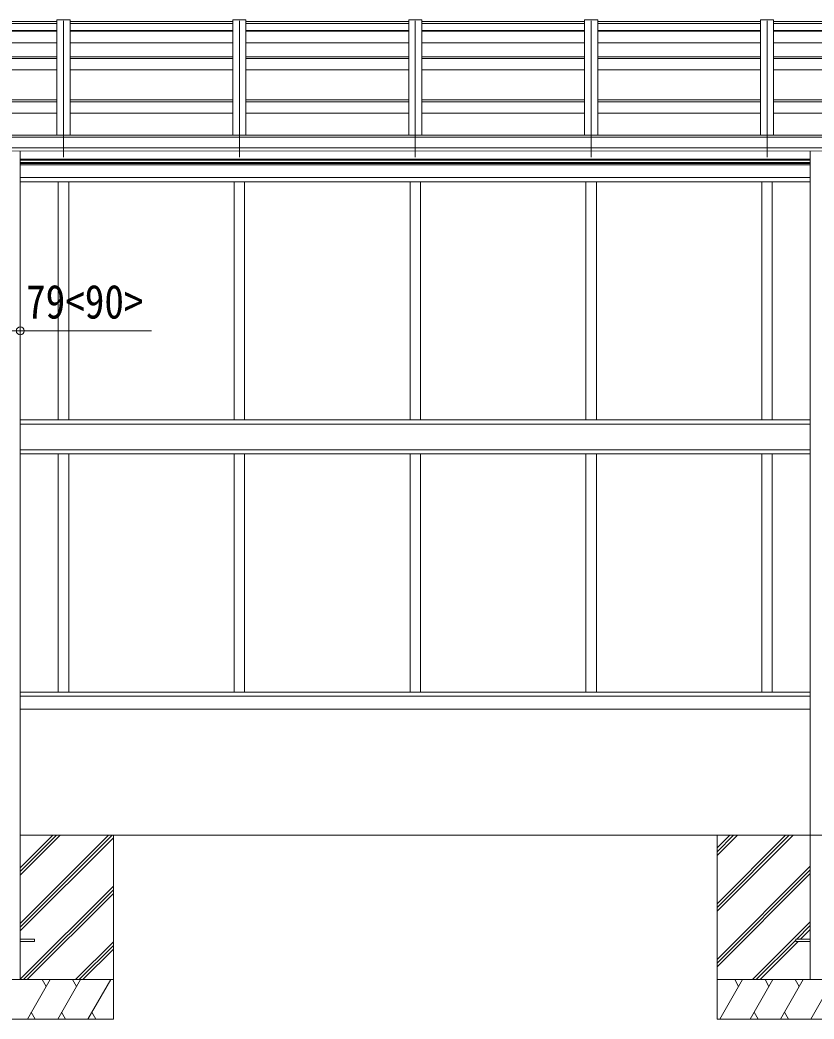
# Model space of a CAD drawing. Units: millimetres at full size, sheet at 1:30; details may follow other scales. Extents: x -8385 to 8479, y -5853 to 5787.
# Drawn here: x 2625 to 5650, y -1963 to 1842 of the extents above; entities that cross this region are included whole.
import ezdxf
from ezdxf.enums import TextEntityAlignment as Align

# ---------------------------------------------------------------- set-up
doc = ezdxf.new("R2010")
doc.units = ezdxf.units.MM
doc.header["$LTSCALE"] = 30
doc.header["$PDMODE"] = 32
doc.header["$PDSIZE"] = 30
for name, color, linetype, lineweight in [('0-0_0', 7, 'Continuous', 9), ('0-1_本体', 4, 'Continuous', 9), ('0-2_部品', 7, 'Continuous', 9), ('0-8_PARTS2', 2, 'Continuous', 9), ('0-A_寸法', 6, 'Continuous', 9), ('1-1_GLASS', 4, 'Continuous', 9)]:
    doc.layers.add(name, color=color, linetype=linetype, lineweight=lineweight)
doc.styles.add('ＭＳ ゴシック', font='')
doc.styles.get('ＭＳ ゴシック').set_extended_font_data('MS Gothic')

msp = doc.modelspace()

# ---------------------------------------------------------------- linework, layer by layer
at = {"layer": '0-0_0'}
for p, q in [((2626.58, -1599.42), (2962.61, -1263.4)), ((2626.58, -1613.56), (2976.75, -1263.4)), ((2626.58, -1415.58), (2778.76, -1263.4)), ((2626.58, -1401.43), (2764.62, -1263.4)), ((2626.58, -1387.29), (2750.48, -1263.4)), ((2626.58, -1263.4), (6929.75, -1263.4)), ((2626.58, -1627.71), (2981.38, -1272.91)), ((2981.38, -1263.4), (2981.38, -1963.4)), ((5281.38, -1311.99), (5329.98, -1263.4)), ((5281.38, -1326.14), (5344.12, -1263.4)), ((5281.38, -1340.28), (5358.26, -1263.4)), ((5281.38, -1552.41), (5570.39, -1263.4)), ((5281.38, -1538.27), (5556.25, -1263.4)), ((5281.38, -1524.12), (5542.11, -1263.4)), ((5281.38, -1263.4), (5281.38, -1963.4)), ((5281.38, -1736.26), (5636.18, -1381.46)), ((5281.38, -1750.4), (5636.18, -1395.6)), ((5281.38, -1764.54), (5636.18, -1409.74)), ((2626.58, -1811.55), (2981.38, -1456.76)), ((2638.88, -1813.4), (2981.38, -1470.9)), ((2653.02, -1813.4), (2981.38, -1485.04)), ((5416.37, -1813.4), (5636.18, -1593.59)), ((5585.02, -1658.89), (5636.18, -1607.73)), ((5599.17, -1658.89), (5636.18, -1621.87)), ((2836.87, -1813.4), (2981.38, -1668.89)), ((5430.51, -1813.4), (5581.38, -1662.53)), ((5444.66, -1813.4), (5590.17, -1667.89)), ((2851.01, -1813.4), (2981.38, -1683.03)), ((2865.16, -1813.4), (2981.38, -1697.17)), ((2981.38, -1813.4), (2181.38, -1813.4)), ((2653.55, -1963.4), (2740.15, -1813.4)), ((2725.15, -1839.38), (2710.15, -1813.4)), ((2769.02, -1963.4), (2855.62, -1813.4)), ((2825.62, -1813.4), (2840.62, -1839.38)), ((2884.49, -1963.4), (2971.09, -1813.4)), ((6081.38, -1813.4), (5281.38, -1813.4)), ((5291.67, -1963.4), (5378.27, -1813.4)), ((5363.27, -1839.38), (5348.27, -1813.4)), ((5407.14, -1963.4), (5493.74, -1813.4)), ((5478.74, -1839.38), (5463.74, -1813.4)), ((5522.61, -1963.4), (5609.21, -1813.4)), ((5594.21, -1839.38), (5579.21, -1813.4)), ((5638.08, -1963.4), (5724.68, -1813.4)), ((2668.55, -1937.42), (2683.55, -1963.4)), ((2784.02, -1937.42), (2799.02, -1963.4)), ((2899.49, -1937.42), (2914.49, -1963.4)), ((5422.14, -1937.42), (5437.14, -1963.4)), ((5537.61, -1937.42), (5552.61, -1963.4)), ((2181.38, -1963.4), (2981.38, -1963.4)), ((5281.38, -1963.4), (6081.38, -1963.4))]:
    msp.add_line(p, q, dxfattribs=at)
at = {"layer": '0-1_本体'}
for p, q in [((2146.38, 1828.81), (2766.38, 1828.81)), ((2766.38, 1841.81), (2766.38, 1402.52)), ((2816.38, 1841.81), (2766.38, 1841.81)), ((2816.38, 1841.81), (2816.38, 1402.52)), ((2816.38, 1828.81), (3436.38, 1828.81)), ((3436.38, 1841.81), (3436.38, 1402.52)), ((3486.38, 1841.81), (3436.38, 1841.81)), ((3486.38, 1841.81), (3486.38, 1402.52)), ((3486.38, 1828.81), (4106.38, 1828.81)), ((4106.38, 1841.81), (4106.38, 1402.52)), ((4156.38, 1841.81), (4106.38, 1841.81)), ((4156.38, 1841.81), (4156.38, 1402.52)), ((4156.38, 1828.81), (4776.38, 1828.81)), ((4776.38, 1841.81), (4776.38, 1402.52)), ((4826.38, 1841.81), (4776.38, 1841.81)), ((4826.38, 1841.81), (4826.38, 1402.52)), ((4826.38, 1828.81), (5446.38, 1828.81)), ((5446.38, 1841.81), (5446.38, 1402.52)), ((5496.38, 1841.81), (5446.38, 1841.81)), ((5496.38, 1841.81), (5496.38, 1402.52)), ((5496.38, 1828.81), (6116.38, 1828.81)), ((2146.38, 1802.1), (2766.38, 1802.1)), ((2146.38, 1799.52), (2766.38, 1799.52)), ((2816.38, 1802.1), (3436.38, 1802.1)), ((2816.38, 1799.52), (3436.38, 1799.52)), ((3486.38, 1802.1), (4106.38, 1802.1)), ((3486.38, 1799.52), (4106.38, 1799.52)), ((4156.38, 1802.1), (4776.38, 1802.1)), ((4156.38, 1799.52), (4776.38, 1799.52)), ((4826.38, 1802.1), (5446.38, 1802.1)), ((4826.38, 1799.52), (5446.38, 1799.52)), ((5496.38, 1802.1), (6116.38, 1802.1)), ((5496.38, 1799.52), (6116.38, 1799.52)), ((2146.38, 1754.78), (2766.38, 1754.78)), ((2816.38, 1754.78), (3436.38, 1754.78)), ((3486.38, 1754.78), (4106.38, 1754.78)), ((4156.38, 1754.78), (4776.38, 1754.78)), ((4826.38, 1754.78), (5446.38, 1754.78)), ((5496.38, 1754.78), (6116.38, 1754.78)), ((2146.38, 1701.05), (2766.38, 1701.05)), ((2146.38, 1695.48), (2766.38, 1695.48)), ((2816.38, 1701.05), (3436.38, 1701.05)), ((2816.38, 1695.48), (3436.38, 1695.48)), ((3486.38, 1701.05), (4106.38, 1701.05)), ((3486.38, 1695.48), (4106.38, 1695.48)), ((4156.38, 1701.05), (4776.38, 1701.05)), ((4156.38, 1695.48), (4776.38, 1695.48)), ((4826.38, 1701.05), (5446.38, 1701.05)), ((4826.38, 1695.48), (5446.38, 1695.48)), ((5496.38, 1701.05), (6116.38, 1701.05)), ((5496.38, 1695.48), (6116.38, 1695.48)), ((2146.38, 1651.48), (2766.38, 1651.48)), ((2816.38, 1651.48), (3436.38, 1651.48)), ((3486.38, 1651.48), (4106.38, 1651.48)), ((4156.38, 1651.48), (4776.38, 1651.48)), ((4826.38, 1651.48), (5446.38, 1651.48)), ((5496.38, 1651.48), (6116.38, 1651.48)), ((2146.38, 1537.4), (2766.38, 1537.4)), ((2146.38, 1530.6), (2766.38, 1530.6)), ((2816.38, 1537.4), (3436.38, 1537.4)), ((2816.38, 1530.6), (3436.38, 1530.6)), ((3486.38, 1537.4), (4106.38, 1537.4)), ((3486.38, 1530.6), (4106.38, 1530.6)), ((4156.38, 1537.4), (4776.38, 1537.4)), ((4156.38, 1530.6), (4776.38, 1530.6)), ((4826.38, 1537.4), (5446.38, 1537.4)), ((4826.38, 1530.6), (5446.38, 1530.6)), ((5496.38, 1537.4), (6116.38, 1537.4)), ((5496.38, 1530.6), (6116.38, 1530.6)), ((2146.38, 1487.05), (2766.38, 1487.05)), ((2816.38, 1487.05), (3436.38, 1487.05)), ((3486.38, 1487.05), (4106.38, 1487.05)), ((4156.38, 1487.05), (4776.38, 1487.05)), ((4826.38, 1487.05), (5446.38, 1487.05)), ((5496.38, 1487.05), (6116.38, 1487.05)), ((6804.88, 1395.81), (1457.88, 1395.81)), ((6781.38, 1402.52), (1481.38, 1402.52)), ((1457.88, 1354.59), (6804.88, 1354.59)), ((6804.88, 1342.74), (1457.88, 1342.82)), ((2626.58, 1342.65), (2626.58, -1813.42)), ((5636.18, 1342.65), (5636.18, -1813.42))]:
    msp.add_line(p, q, dxfattribs=at)
at = {"layer": '0-2_部品'}
for p, q in [((2766.18, 1835.74), (2146.18, 1835.74)), ((3436.18, 1835.74), (2816.18, 1835.74)), ((4106.18, 1835.74), (3486.18, 1835.74)), ((4776.18, 1835.74), (4156.18, 1835.74)), ((5446.18, 1835.74), (4826.18, 1835.74)), ((6116.18, 1835.74), (5496.18, 1835.74))]:
    msp.add_line(p, q, dxfattribs=at)
at = {"layer": '0-2_部品', "color": 4}
for p, q in [((2626.18, -1658.89), (2681.18, -1658.89)), ((2626.18, -1667.89), (2681.18, -1667.89)), ((2681.18, -1658.89), (2681.18, -1667.89)), ((5581.18, -1658.89), (5581.18, -1667.89)), ((5581.18, -1658.89), (5636.18, -1658.89)), ((5581.18, -1667.89), (5636.18, -1667.89))]:
    msp.add_line(p, q, dxfattribs=at)
at = {"layer": '0-8_PARTS2'}
for p, q in [((2791.38, 1838.68), (2791.38, 1319.39)), ((3461.38, 1838.68), (3461.38, 1319.39)), ((4131.38, 1838.68), (4131.38, 1319.39)), ((4801.38, 1838.68), (4801.38, 1319.39)), ((5471.38, 1838.68), (5471.38, 1319.39))]:
    msp.add_line(p, q, dxfattribs=at)
at = {"layer": '0-A_寸法'}
for p, q in [((2536.18, 657.86), (2626.58, 657.86)), ((2626.58, 657.86), (3126.58, 657.86))]:
    msp.add_line(p, q, dxfattribs=at)
msp.add_point((2626.58, 657.86), dxfattribs=at)
at = {"layer": '1-1_GLASS'}
for p, q in [((2626.58, 1311.21), (5636.18, 1311.21)), ((2626.58, 1307.71), (5636.18, 1307.71)), ((2626.58, 1298.71), (5636.18, 1298.71)), ((2626.58, 1295.21), (5636.18, 1295.21)), ((5636.18, 1290.21), (2626.58, 1290.21)), ((2626.58, 1241.71), (5636.18, 1241.71)), ((2626.58, 1225.71), (5636.18, 1225.71)), ((2771.38, 1225.71), (2771.38, 318.71)), ((2811.38, 1225.71), (2811.38, 318.71)), ((3441.38, 1225.71), (3441.38, 318.71)), ((3481.38, 1225.71), (3481.38, 318.71)), ((4111.38, 1225.71), (4111.38, 318.71)), ((4151.38, 1225.71), (4151.38, 318.71)), ((4781.38, 1225.71), (4781.38, 318.71)), ((4821.38, 1225.71), (4821.38, 318.71)), ((5451.38, 1225.71), (5451.38, 318.71)), ((5491.38, 1225.71), (5491.38, 318.71)), ((2626.58, 318.71), (5636.18, 318.71)), ((2626.58, 302.71), (5636.18, 302.71)), ((2626.58, 204.71), (5636.18, 204.71)), ((2626.58, 188.71), (5636.18, 188.71)), ((2771.38, 188.71), (2771.38, -718.3)), ((2811.38, 188.71), (2811.38, -718.3)), ((3441.38, 188.71), (3441.38, -718.3)), ((3481.38, 188.71), (3481.38, -718.3)), ((4111.38, 188.71), (4111.38, -718.3)), ((4151.38, 188.71), (4151.38, -718.3)), ((4781.38, 188.71), (4781.38, -718.3)), ((4821.38, 188.71), (4821.38, -718.3)), ((5451.38, 188.71), (5451.38, -718.3)), ((5491.38, 188.71), (5491.38, -718.3)), ((2626.58, -718.3), (5636.18, -718.3)), ((2626.58, -734.3), (5636.18, -734.3)), ((2626.58, -782.8), (5636.18, -782.8))]:
    msp.add_line(p, q, dxfattribs=at)

# ---------------------------------------------------------------- texts
at = {"layer": '0-A_寸法', "color": 7, "style": 'ＭＳ ゴシック', "width": 0.85}
msp.add_text('79<90>', height=129, dxfattribs=at).set_placement((2648.58, 665.86), align=Align.BOTTOM_LEFT)

doc.saveas('drawing.dxf')
